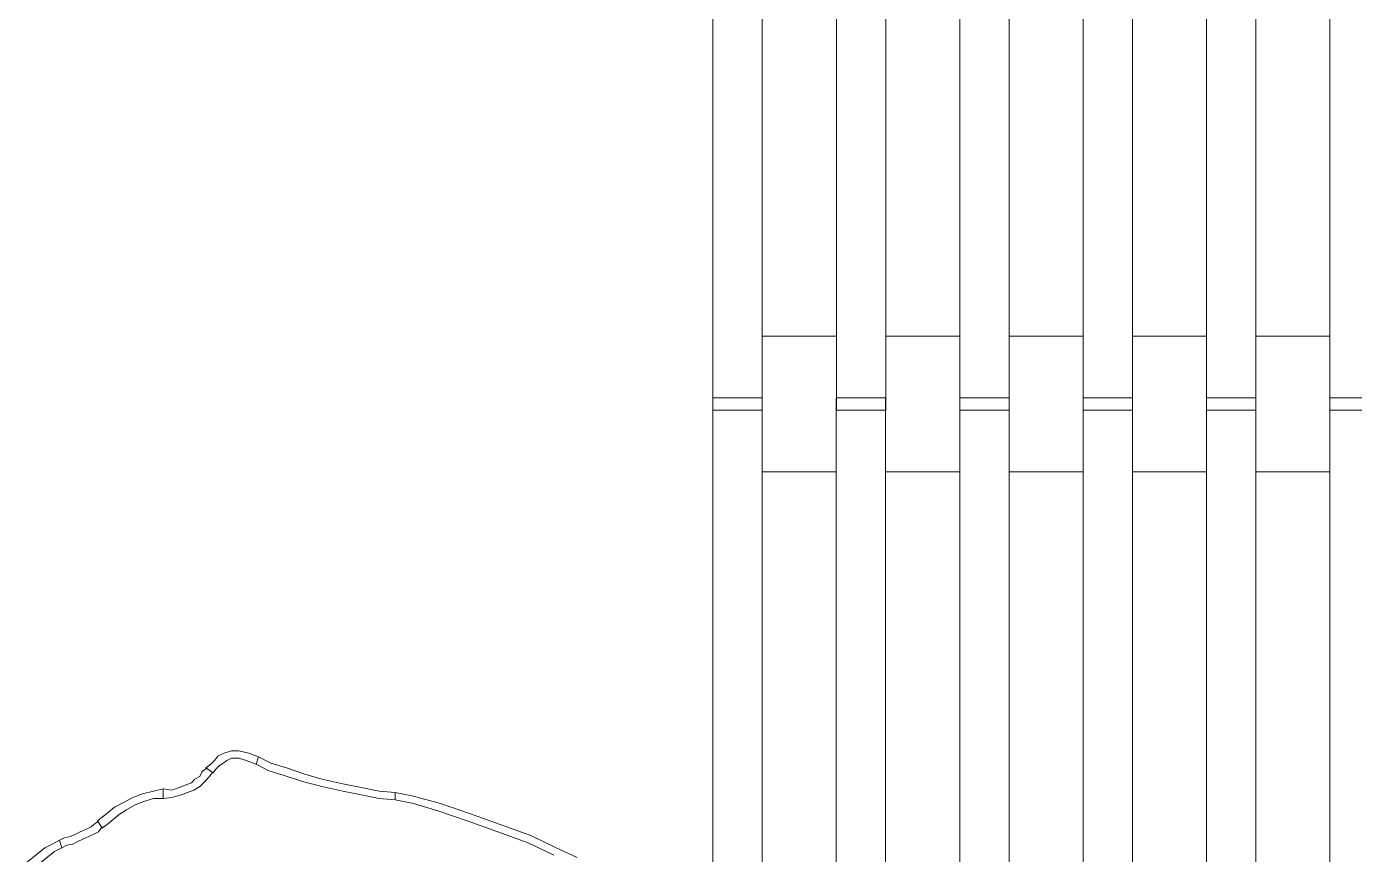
# Model space of a CAD drawing. Header units: millimetres. Extents: x -29311 to -3405, y 28913 to 42880.
# Drawn here: x -16882.2 to -16828.3, y 40161.3 to 40194.8 of the extents above; entities that cross this region are included whole.
import ezdxf

# ---------------------------------------------------------------- set-up
doc = ezdxf.new("R2010")
doc.units = ezdxf.units.MM
doc.layers.add('Duvar-200 cm', color=7, linetype='Continuous')
for name, color, linetype, lineweight in [('GRC-Ekipman', 4, 'Continuous', 25), ('MIM_İnsan', 251, 'Continuous', 9), ('MIM_Selinoks', 251, 'Continuous', 9)]:
    doc.layers.add(name, color=color, linetype=linetype, lineweight=lineweight)

# ---------------------------------------------------------------- blocks, each defined once
blk = doc.blocks.new('Sıcak Serv. Ünit(GN). L190')
at = {"color": 45, "lineweight": 0}
for p, q in [((-190, -73), (-190, -75)), ((-190, -75), (0, -75)), ((-3, -75), (-187, -75)), ((-187, -75), (-187, -78)), ((0, -78), (-190, -78)), ((-190, -78), (-190, -80)), ((-187, -78), (-3, -78)), ((-190, -80), (0, -80)), ((-3, -80), (-187, -80)), ((-187, -80), (-187, -83)), ((0, -83), (-190, -83)), ((-190, -83), (-190, -85)), ((-187, -83), (-3, -83)), ((-190, -85), (0, -85)), ((-3, -85), (-187, -85)), ((-187, -85), (-187, -88)), ((-3, -85), (-187, -85)), ((-187, -85), (-187, -88)), ((-3, -85), (-187, -85)), ((-187, -85), (-187, -88)), ((0, -88), (-190, -88)), ((-190, -88), (-190, -90)), ((-187, -88), (-3, -88)), ((-187, -88), (-3, -88)), ((-187, -88), (-3, -88)), ((-190, -90), (0, -90)), ((-3, -90), (-187, -90)), ((-187, -90), (-187, -93)), ((-3, -90), (-187, -90)), ((-187, -90), (-187, -93)), ((0, -93), (-190, -93)), ((-190, -93), (-190, -95)), ((-187, -93), (-3, -93)), ((-187, -93), (-3, -93)), ((-190, -95), (0, -95)), ((-3, -95), (-187, -95)), ((-187, -95), (-187, -98)), ((0, -98), (-190, -98)), ((-190, -98), (-190, -100)), ((-187, -98), (-3, -98)), ((-190, -100), (0, -100))]:
    blk.add_line(p, q, dxfattribs=at)
blk = doc.blocks.new('N-115')
at = {"color": 45, "lineweight": 0}
for points in [[(92179.396, 15838.332), (92294.396, 15838.332), (92294.396, 15840.332), (92179.396, 15840.332)], [(92182.396, 15835.332), (92291.396, 15835.332), (92291.396, 15838.332), (92182.396, 15838.332)], [(92179.396, 15833.332), (92294.396, 15833.332), (92294.396, 15835.332), (92179.396, 15835.332)], [(92182.396, 15830.332), (92291.396, 15830.332), (92291.396, 15833.332), (92182.396, 15833.332)], [(92179.396, 15828.332), (92294.396, 15828.332), (92294.396, 15830.332), (92179.396, 15830.332)], [(92182.396, 15825.332), (92291.396, 15825.332), (92291.396, 15828.332), (92182.396, 15828.332)], [(92182.396, 15825.332), (92291.396, 15825.332), (92291.396, 15828.332), (92182.396, 15828.332)], [(92182.396, 15825.332), (92291.396, 15825.332), (92291.396, 15828.332), (92182.396, 15828.332)], [(92179.396, 15823.332), (92294.396, 15823.332), (92294.396, 15825.332), (92179.396, 15825.332)], [(92182.396, 15820.332), (92291.396, 15820.332), (92291.396, 15823.332), (92182.396, 15823.332)], [(92182.396, 15820.332), (92291.396, 15820.332), (92291.396, 15823.332), (92182.396, 15823.332)], [(92179.396, 15818.332), (92294.396, 15818.332), (92294.396, 15820.332), (92179.396, 15820.332)], [(92182.396, 15815.332), (92291.396, 15815.332), (92291.396, 15818.332), (92182.396, 15818.332)], [(92179.396, 15813.332), (92294.396, 15813.332), (92294.396, 15815.332), (92179.396, 15815.332)]]:
    blk.add_lwpolyline(points, close=True, dxfattribs=at)
blk = doc.blocks.new('160718_InsanKadın')
at = {"layer": 'MIM_İnsan', "flags": 128}
blk.add_lwpolyline([(30.507, -3.662), (31.349, -4.06), (32.387, -4.556), (33.625, -5.004), (34.862, -5.451), (36.049, -5.848), (37.137, -6.146), (37.88, -6.295), (37.88, -5.997), (37.137, -5.848), (36.148, -5.55), (34.961, -5.153), (33.723, -4.705), (32.487, -4.258), (31.448, -3.762)], dxfattribs=at)
blk.add_lwpolyline([(30.507, -3.662), (31.349, -4.06), (32.387, -4.556), (33.625, -5.004), (34.862, -5.451), (36.049, -5.848), (37.137, -6.146), (37.88, -6.295), (37.88, -5.997), (37.137, -5.848), (36.148, -5.55), (34.961, -5.153), (33.723, -4.705), (32.487, -4.258), (31.448, -3.762)], dxfattribs=at)
for points in [[(51.485, -4.358), (51.485, -4.358), (51.782, -4.209), (52.079, -4.06), (52.376, -3.811), (52.821, -3.464), (52.623, -3.166), (52.177, -3.513), (51.881, -3.762), (51.683, -3.911), (51.386, -4.06), (51.386, -4.06), (51.485, -4.358)], [(51.485, -4.358), (51.485, -4.358), (51.782, -4.209), (52.079, -4.06), (52.376, -3.811), (52.821, -3.464), (52.623, -3.166), (52.177, -3.513), (51.881, -3.762), (51.683, -3.911), (51.386, -4.06), (51.386, -4.06), (51.485, -4.358)], [(49.952, -5.153), (49.952, -5.103), (50.1, -5.004), (50.199, -4.904), (50.397, -4.805), (50.644, -4.705), (50.842, -4.606), (51.04, -4.507), (51.288, -4.457), (51.485, -4.358), (51.386, -4.06), (51.188, -4.159), (50.941, -4.209), (50.743, -4.308), (50.546, -4.407), (50.298, -4.507), (50.1, -4.606), (49.902, -4.705), (49.754, -4.904), (49.754, -4.854), (49.952, -5.153)], [(49.952, -5.153), (49.952, -5.103), (50.1, -5.004), (50.199, -4.904), (50.397, -4.805), (50.644, -4.705), (50.842, -4.606), (51.04, -4.507), (51.288, -4.457), (51.485, -4.358), (51.386, -4.06), (51.188, -4.159), (50.941, -4.209), (50.743, -4.308), (50.546, -4.407), (50.298, -4.507), (50.1, -4.606), (49.902, -4.705), (49.754, -4.904), (49.754, -4.854), (49.952, -5.153)], [(47.28, -6.444), (47.28, -6.444), (47.675, -6.345), (48.121, -6.245), (48.516, -6.096), (48.863, -5.898), (49.258, -5.699), (49.506, -5.5), (49.754, -5.302), (49.952, -5.153), (49.754, -4.854), (49.555, -5.004), (49.308, -5.202), (49.061, -5.401), (48.764, -5.6), (48.418, -5.798), (48.022, -5.947), (47.675, -6.047), (47.28, -6.047), (47.28, -6.047), (47.28, -6.444)], [(47.28, -6.444), (47.28, -6.444), (47.675, -6.345), (48.121, -6.245), (48.516, -6.096), (48.863, -5.898), (49.258, -5.699), (49.506, -5.5), (49.754, -5.302), (49.952, -5.153), (49.754, -4.854), (49.555, -5.004), (49.308, -5.202), (49.061, -5.401), (48.764, -5.6), (48.418, -5.798), (48.022, -5.947), (47.675, -6.047), (47.28, -6.047), (47.28, -6.047), (47.28, -6.444)], [(37.88, -6.295), (37.88, -6.295), (38.523, -6.345), (39.265, -6.494), (40.007, -6.643), (40.848, -6.841), (41.541, -7.04), (42.283, -7.289), (42.926, -7.487), (43.421, -7.736), (43.52, -7.438), (43.025, -7.189), (42.381, -6.99), (41.639, -6.742), (40.848, -6.543), (40.007, -6.345), (39.265, -6.196), (38.523, -6.047), (37.88, -5.997), (37.88, -5.997), (37.88, -6.295)], [(37.88, -6.295), (37.88, -6.295), (38.523, -6.345), (39.265, -6.494), (40.007, -6.643), (40.848, -6.841), (41.541, -7.04), (42.283, -7.289), (42.926, -7.487), (43.421, -7.736), (43.52, -7.438), (43.025, -7.189), (42.381, -6.99), (41.639, -6.742), (40.848, -6.543), (40.007, -6.345), (39.265, -6.196), (38.523, -6.047), (37.88, -5.997), (37.88, -5.997), (37.88, -6.295)], [(45.548, -7.289), (45.499, -7.289), (45.697, -7.14), (45.796, -6.941), (45.994, -6.841), (46.142, -6.692), (46.389, -6.593), (46.636, -6.494), (46.933, -6.394), (47.28, -6.444), (47.28, -6.047), (46.933, -6.096), (46.538, -6.196), (46.291, -6.295), (46.043, -6.394), (45.796, -6.543), (45.597, -6.742), (45.4, -6.941), (45.3, -7.09), (45.252, -7.09), (45.548, -7.289)], [(45.548, -7.289), (45.499, -7.289), (45.697, -7.14), (45.796, -6.941), (45.994, -6.841), (46.142, -6.692), (46.389, -6.593), (46.636, -6.494), (46.933, -6.394), (47.28, -6.444), (47.28, -6.047), (46.933, -6.096), (46.538, -6.196), (46.291, -6.295), (46.043, -6.394), (45.796, -6.543), (45.597, -6.742), (45.4, -6.941), (45.3, -7.09), (45.252, -7.09), (45.548, -7.289)], [(43.421, -7.736), (43.421, -7.736), (43.817, -7.885), (44.213, -7.984), (44.509, -7.984), (44.806, -7.885), (45.053, -7.785), (45.202, -7.587), (45.35, -7.438), (45.548, -7.289), (45.252, -7.09), (45.152, -7.239), (45.005, -7.388), (44.855, -7.487), (44.707, -7.587), (44.509, -7.686), (44.213, -7.686), (43.916, -7.587), (43.52, -7.438), (43.52, -7.438), (43.421, -7.736)], [(43.421, -7.736), (43.421, -7.736), (43.817, -7.885), (44.213, -7.984), (44.509, -7.984), (44.806, -7.885), (45.053, -7.785), (45.202, -7.587), (45.35, -7.438), (45.548, -7.289), (45.252, -7.09), (45.152, -7.239), (45.005, -7.388), (44.855, -7.487), (44.707, -7.587), (44.509, -7.686), (44.213, -7.686), (43.916, -7.587), (43.52, -7.438), (43.52, -7.438), (43.421, -7.736)]]:
    blk.add_lwpolyline(points, close=True, dxfattribs=at)

msp = doc.modelspace()

# ---------------------------------------------------------------- block references
at = {"layer": 'Duvar-200 cm', "rotation": 270}
msp.add_blockref('N-115', (-32667.668, 132473.664), dxfattribs=at)
at = {"layer": 'GRC-Ekipman', "rotation": 270}
msp.add_blockref('Sıcak Serv. Ünit(GN). L190', (-16754.337, 39989.768), dxfattribs=at)
at = {"layer": 'MIM_Selinoks', "rotation": 179.9999999999886}
msp.add_blockref('160718_InsanKadın', (-16829.337, 40157.479), dxfattribs=at)

doc.saveas('drawing.dxf')
